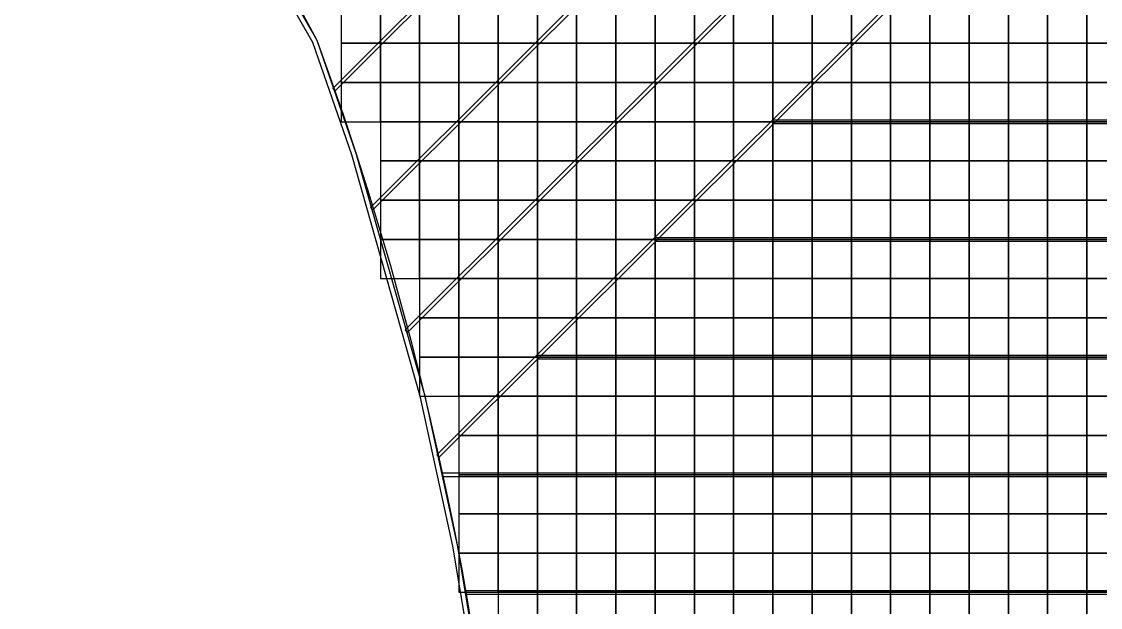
# Model space of a CAD drawing. Extents: x -31693 to 409283, y -98233 to 151957.
# Drawn here: x 124975 to 138717, y 73523 to 80993 of the extents above; entities that cross this region are included whole.
import ezdxf

# ---------------------------------------------------------------- set-up
doc = ezdxf.new("R2010")
doc.units = 0
doc.header["$LTSCALE"] = 1000
doc.header["$MEASUREMENT"] = 0
for name, color, linetype in [('500浮箱', 162, 'Continuous'), ('A-G-VISIBLE', 9, 'Continuous'), ('主龙骨', 4, 'Continuous'), ('边梁（14a槽钢', 3, 'Continuous')]:
    doc.layers.add(name, color=color, linetype=linetype)

# ---------------------------------------------------------------- blocks, each defined once
blk = doc.blocks.new('dasd')
at = {"layer": 'A-G-VISIBLE', "linetype": 'Continuous'}
for centre, radius, start, end in [((-132803.304, 42112.783), 43.061, 27.6831, 69.1971), ((-132804.182, 42118.48), 41.551, 336.2604, 20.1419)]:
    blk.add_arc(centre, radius, start, end, dxfattribs=at)

msp = doc.modelspace()

# ---------------------------------------------------------------- linework, layer by layer
at = {"layer": '500浮箱', "elevation": 2850}
for points in [[(129045, 80716), (129545, 80716), (129545, 81216), (129045, 81216)], [(129545, 80716), (130045, 80716), (130045, 81216), (129545, 81216)], [(130045, 80716), (130545, 80716), (130545, 81216), (130045, 81216)], [(130545, 80716), (131045, 80716), (131045, 81216), (130545, 81216)], [(131045, 80716), (131545, 80716), (131545, 81216), (131045, 81216)], [(131545, 80716), (132045, 80716), (132045, 81216), (131545, 81216)], [(132045, 80716), (132545, 80716), (132545, 81216), (132045, 81216)], [(132545, 80716), (133045, 80716), (133045, 81216), (132545, 81216)], [(133045, 80716), (133545, 80716), (133545, 81216), (133045, 81216)], [(133545, 80716), (134045, 80716), (134045, 81216), (133545, 81216)], [(134045, 80716), (134545, 80716), (134545, 81216), (134045, 81216)], [(134545, 80716), (135045, 80716), (135045, 81216), (134545, 81216)], [(135045, 80716), (135545, 80716), (135545, 81216), (135045, 81216)], [(135545, 80716), (136045, 80716), (136045, 81216), (135545, 81216)], [(136045, 80716), (136545, 80716), (136545, 81216), (136045, 81216)], [(136545, 80716), (137045, 80716), (137045, 81216), (136545, 81216)], [(137045, 80716), (137545, 80716), (137545, 81216), (137045, 81216)], [(137545, 80716), (138045, 80716), (138045, 81216), (137545, 81216)], [(138045, 80716), (138545, 80716), (138545, 81216), (138045, 81216)], [(138545, 80716), (139045, 80716), (139045, 81216), (138545, 81216)], [(129045, 80216), (129545, 80216), (129545, 80716), (129045, 80716)], [(129545, 80216), (130045, 80216), (130045, 80716), (129545, 80716)], [(130045, 80216), (130545, 80216), (130545, 80716), (130045, 80716)], [(130545, 80216), (131045, 80216), (131045, 80716), (130545, 80716)], [(131045, 80216), (131545, 80216), (131545, 80716), (131045, 80716)], [(131545, 80216), (132045, 80216), (132045, 80716), (131545, 80716)], [(132045, 80216), (132545, 80216), (132545, 80716), (132045, 80716)], [(132545, 80216), (133045, 80216), (133045, 80716), (132545, 80716)], [(133045, 80216), (133545, 80216), (133545, 80716), (133045, 80716)], [(133545, 80216), (134045, 80216), (134045, 80716), (133545, 80716)], [(134045, 80216), (134545, 80216), (134545, 80716), (134045, 80716)], [(134545, 80216), (135045, 80216), (135045, 80716), (134545, 80716)], [(135045, 80216), (135545, 80216), (135545, 80716), (135045, 80716)], [(135545, 80216), (136045, 80216), (136045, 80716), (135545, 80716)], [(136045, 80216), (136545, 80216), (136545, 80716), (136045, 80716)], [(136545, 80216), (137045, 80216), (137045, 80716), (136545, 80716)], [(137045, 80216), (137545, 80216), (137545, 80716), (137045, 80716)], [(137545, 80216), (138045, 80216), (138045, 80716), (137545, 80716)], [(138045, 80216), (138545, 80216), (138545, 80716), (138045, 80716)], [(138545, 80216), (139045, 80216), (139045, 80716), (138545, 80716)], [(129045, 79716), (129545, 79716), (129545, 80216), (129045, 80216)], [(129545, 79716), (130045, 79716), (130045, 80216), (129545, 80216)], [(130045, 79716), (130545, 79716), (130545, 80216), (130045, 80216)], [(130545, 79716), (131045, 79716), (131045, 80216), (130545, 80216)], [(131045, 79716), (131545, 79716), (131545, 80216), (131045, 80216)], [(131545, 79716), (132045, 79716), (132045, 80216), (131545, 80216)], [(132045, 79716), (132545, 79716), (132545, 80216), (132045, 80216)], [(132545, 79716), (133045, 79716), (133045, 80216), (132545, 80216)], [(133045, 79716), (133545, 79716), (133545, 80216), (133045, 80216)], [(133545, 79716), (134045, 79716), (134045, 80216), (133545, 80216)], [(134045, 79716), (134545, 79716), (134545, 80216), (134045, 80216)], [(134545, 79716), (135045, 79716), (135045, 80216), (134545, 80216)], [(135045, 79716), (135545, 79716), (135545, 80216), (135045, 80216)], [(135545, 79716), (136045, 79716), (136045, 80216), (135545, 80216)], [(136045, 79716), (136545, 79716), (136545, 80216), (136045, 80216)], [(136545, 79716), (137045, 79716), (137045, 80216), (136545, 80216)], [(137045, 79716), (137545, 79716), (137545, 80216), (137045, 80216)], [(137545, 79716), (138045, 79716), (138045, 80216), (137545, 80216)], [(138045, 79716), (138545, 79716), (138545, 80216), (138045, 80216)], [(138545, 79716), (139045, 79716), (139045, 80216), (138545, 80216)], [(129545, 79216), (130045, 79216), (130045, 79716), (129545, 79716)], [(130045, 79216), (130545, 79216), (130545, 79716), (130045, 79716)], [(130545, 79216), (131045, 79216), (131045, 79716), (130545, 79716)], [(131045, 79216), (131545, 79216), (131545, 79716), (131045, 79716)], [(131545, 79216), (132045, 79216), (132045, 79716), (131545, 79716)], [(132045, 79216), (132545, 79216), (132545, 79716), (132045, 79716)], [(132545, 79216), (133045, 79216), (133045, 79716), (132545, 79716)], [(133045, 79216), (133545, 79216), (133545, 79716), (133045, 79716)], [(133545, 79216), (134045, 79216), (134045, 79716), (133545, 79716)], [(134045, 79216), (134545, 79216), (134545, 79716), (134045, 79716)], [(134545, 79216), (135045, 79216), (135045, 79716), (134545, 79716)], [(135045, 79216), (135545, 79216), (135545, 79716), (135045, 79716)], [(135545, 79216), (136045, 79216), (136045, 79716), (135545, 79716)], [(136045, 79216), (136545, 79216), (136545, 79716), (136045, 79716)], [(136545, 79216), (137045, 79216), (137045, 79716), (136545, 79716)], [(137045, 79216), (137545, 79216), (137545, 79716), (137045, 79716)], [(137545, 79216), (138045, 79216), (138045, 79716), (137545, 79716)], [(138045, 79216), (138545, 79216), (138545, 79716), (138045, 79716)], [(138545, 79216), (139045, 79216), (139045, 79716), (138545, 79716)], [(129545, 78716), (130045, 78716), (130045, 79216), (129545, 79216)], [(130045, 78716), (130545, 78716), (130545, 79216), (130045, 79216)], [(130545, 78716), (131045, 78716), (131045, 79216), (130545, 79216)], [(131045, 78716), (131545, 78716), (131545, 79216), (131045, 79216)], [(131545, 78716), (132045, 78716), (132045, 79216), (131545, 79216)], [(132045, 78716), (132545, 78716), (132545, 79216), (132045, 79216)], [(132545, 78716), (133045, 78716), (133045, 79216), (132545, 79216)], [(133045, 78716), (133545, 78716), (133545, 79216), (133045, 79216)], [(133545, 78716), (134045, 78716), (134045, 79216), (133545, 79216)], [(134045, 78716), (134545, 78716), (134545, 79216), (134045, 79216)], [(134545, 78716), (135045, 78716), (135045, 79216), (134545, 79216)], [(135045, 78716), (135545, 78716), (135545, 79216), (135045, 79216)], [(135545, 78716), (136045, 78716), (136045, 79216), (135545, 79216)], [(136045, 78716), (136545, 78716), (136545, 79216), (136045, 79216)], [(136545, 78716), (137045, 78716), (137045, 79216), (136545, 79216)], [(137045, 78716), (137545, 78716), (137545, 79216), (137045, 79216)], [(137545, 78716), (138045, 78716), (138045, 79216), (137545, 79216)], [(138045, 78716), (138545, 78716), (138545, 79216), (138045, 79216)], [(138545, 78716), (139045, 78716), (139045, 79216), (138545, 79216)], [(129545, 78216), (130045, 78216), (130045, 78716), (129545, 78716)], [(130045, 78216), (130545, 78216), (130545, 78716), (130045, 78716)], [(130545, 78216), (131045, 78216), (131045, 78716), (130545, 78716)], [(131045, 78216), (131545, 78216), (131545, 78716), (131045, 78716)], [(131545, 78216), (132045, 78216), (132045, 78716), (131545, 78716)], [(132045, 78216), (132545, 78216), (132545, 78716), (132045, 78716)], [(132545, 78216), (133045, 78216), (133045, 78716), (132545, 78716)], [(133045, 78216), (133545, 78216), (133545, 78716), (133045, 78716)], [(133545, 78216), (134045, 78216), (134045, 78716), (133545, 78716)], [(134045, 78216), (134545, 78216), (134545, 78716), (134045, 78716)], [(134545, 78216), (135045, 78216), (135045, 78716), (134545, 78716)], [(135045, 78216), (135545, 78216), (135545, 78716), (135045, 78716)], [(135545, 78216), (136045, 78216), (136045, 78716), (135545, 78716)], [(136045, 78216), (136545, 78216), (136545, 78716), (136045, 78716)], [(136545, 78216), (137045, 78216), (137045, 78716), (136545, 78716)], [(137045, 78216), (137545, 78216), (137545, 78716), (137045, 78716)], [(137545, 78216), (138045, 78216), (138045, 78716), (137545, 78716)], [(138045, 78216), (138545, 78216), (138545, 78716), (138045, 78716)], [(138545, 78216), (139045, 78216), (139045, 78716), (138545, 78716)], [(129545, 77716), (130045, 77716), (130045, 78216), (129545, 78216)], [(130045, 77716), (130545, 77716), (130545, 78216), (130045, 78216)], [(130545, 77716), (131045, 77716), (131045, 78216), (130545, 78216)], [(131045, 77716), (131545, 77716), (131545, 78216), (131045, 78216)], [(131545, 77716), (132045, 77716), (132045, 78216), (131545, 78216)], [(132045, 77716), (132545, 77716), (132545, 78216), (132045, 78216)], [(132545, 77716), (133045, 77716), (133045, 78216), (132545, 78216)], [(133045, 77716), (133545, 77716), (133545, 78216), (133045, 78216)], [(133545, 77716), (134045, 77716), (134045, 78216), (133545, 78216)], [(134045, 77716), (134545, 77716), (134545, 78216), (134045, 78216)], [(134545, 77716), (135045, 77716), (135045, 78216), (134545, 78216)], [(135045, 77716), (135545, 77716), (135545, 78216), (135045, 78216)], [(135545, 77716), (136045, 77716), (136045, 78216), (135545, 78216)], [(136045, 77716), (136545, 77716), (136545, 78216), (136045, 78216)], [(136545, 77716), (137045, 77716), (137045, 78216), (136545, 78216)], [(137045, 77716), (137545, 77716), (137545, 78216), (137045, 78216)], [(137545, 77716), (138045, 77716), (138045, 78216), (137545, 78216)], [(138045, 77716), (138545, 77716), (138545, 78216), (138045, 78216)], [(138545, 77716), (139045, 77716), (139045, 78216), (138545, 78216)], [(130045, 77216), (130545, 77216), (130545, 77716), (130045, 77716)], [(130545, 77216), (131045, 77216), (131045, 77716), (130545, 77716)], [(131045, 77216), (131545, 77216), (131545, 77716), (131045, 77716)], [(131545, 77216), (132045, 77216), (132045, 77716), (131545, 77716)], [(132045, 77216), (132545, 77216), (132545, 77716), (132045, 77716)], [(132545, 77216), (133045, 77216), (133045, 77716), (132545, 77716)], [(133045, 77216), (133545, 77216), (133545, 77716), (133045, 77716)], [(133545, 77216), (134045, 77216), (134045, 77716), (133545, 77716)], [(134045, 77216), (134545, 77216), (134545, 77716), (134045, 77716)], [(134545, 77216), (135045, 77216), (135045, 77716), (134545, 77716)], [(135045, 77216), (135545, 77216), (135545, 77716), (135045, 77716)], [(135545, 77216), (136045, 77216), (136045, 77716), (135545, 77716)], [(136045, 77216), (136545, 77216), (136545, 77716), (136045, 77716)], [(136545, 77216), (137045, 77216), (137045, 77716), (136545, 77716)], [(137045, 77216), (137545, 77216), (137545, 77716), (137045, 77716)], [(137545, 77216), (138045, 77216), (138045, 77716), (137545, 77716)], [(138045, 77216), (138545, 77216), (138545, 77716), (138045, 77716)], [(138545, 77216), (139045, 77216), (139045, 77716), (138545, 77716)], [(130045, 76716), (130545, 76716), (130545, 77216), (130045, 77216)], [(130545, 76716), (131045, 76716), (131045, 77216), (130545, 77216)], [(131045, 76716), (131545, 76716), (131545, 77216), (131045, 77216)], [(131545, 76716), (132045, 76716), (132045, 77216), (131545, 77216)], [(132045, 76716), (132545, 76716), (132545, 77216), (132045, 77216)], [(132545, 76716), (133045, 76716), (133045, 77216), (132545, 77216)], [(133045, 76716), (133545, 76716), (133545, 77216), (133045, 77216)], [(133545, 76716), (134045, 76716), (134045, 77216), (133545, 77216)], [(134045, 76716), (134545, 76716), (134545, 77216), (134045, 77216)], [(134545, 76716), (135045, 76716), (135045, 77216), (134545, 77216)], [(135045, 76716), (135545, 76716), (135545, 77216), (135045, 77216)], [(135545, 76716), (136045, 76716), (136045, 77216), (135545, 77216)], [(136045, 76716), (136545, 76716), (136545, 77216), (136045, 77216)], [(136545, 76716), (137045, 76716), (137045, 77216), (136545, 77216)], [(137045, 76716), (137545, 76716), (137545, 77216), (137045, 77216)], [(137545, 76716), (138045, 76716), (138045, 77216), (137545, 77216)], [(138045, 76716), (138545, 76716), (138545, 77216), (138045, 77216)], [(138545, 76716), (139045, 76716), (139045, 77216), (138545, 77216)], [(130045, 76216), (130545, 76216), (130545, 76716), (130045, 76716)], [(130545, 76216), (131045, 76216), (131045, 76716), (130545, 76716)], [(131045, 76216), (131545, 76216), (131545, 76716), (131045, 76716)], [(131545, 76216), (132045, 76216), (132045, 76716), (131545, 76716)], [(132045, 76216), (132545, 76216), (132545, 76716), (132045, 76716)], [(132545, 76216), (133045, 76216), (133045, 76716), (132545, 76716)], [(133045, 76216), (133545, 76216), (133545, 76716), (133045, 76716)], [(133545, 76216), (134045, 76216), (134045, 76716), (133545, 76716)], [(134045, 76216), (134545, 76216), (134545, 76716), (134045, 76716)], [(134545, 76216), (135045, 76216), (135045, 76716), (134545, 76716)], [(135045, 76216), (135545, 76216), (135545, 76716), (135045, 76716)], [(135545, 76216), (136045, 76216), (136045, 76716), (135545, 76716)], [(136045, 76216), (136545, 76216), (136545, 76716), (136045, 76716)], [(136545, 76216), (137045, 76216), (137045, 76716), (136545, 76716)], [(137045, 76216), (137545, 76216), (137545, 76716), (137045, 76716)], [(137545, 76216), (138045, 76216), (138045, 76716), (137545, 76716)], [(138045, 76216), (138545, 76216), (138545, 76716), (138045, 76716)], [(138545, 76216), (139045, 76216), (139045, 76716), (138545, 76716)], [(130545, 75716), (131045, 75716), (131045, 76216), (130545, 76216)], [(131045, 75716), (131545, 75716), (131545, 76216), (131045, 76216)], [(131545, 75716), (132045, 75716), (132045, 76216), (131545, 76216)], [(132045, 75716), (132545, 75716), (132545, 76216), (132045, 76216)], [(132545, 75716), (133045, 75716), (133045, 76216), (132545, 76216)], [(133045, 75716), (133545, 75716), (133545, 76216), (133045, 76216)], [(133545, 75716), (134045, 75716), (134045, 76216), (133545, 76216)], [(134045, 75716), (134545, 75716), (134545, 76216), (134045, 76216)], [(134545, 75716), (135045, 75716), (135045, 76216), (134545, 76216)], [(135045, 75716), (135545, 75716), (135545, 76216), (135045, 76216)], [(135545, 75716), (136045, 75716), (136045, 76216), (135545, 76216)], [(136045, 75716), (136545, 75716), (136545, 76216), (136045, 76216)], [(136545, 75716), (137045, 75716), (137045, 76216), (136545, 76216)], [(137045, 75716), (137545, 75716), (137545, 76216), (137045, 76216)], [(137545, 75716), (138045, 75716), (138045, 76216), (137545, 76216)], [(138045, 75716), (138545, 75716), (138545, 76216), (138045, 76216)], [(138545, 75716), (139045, 75716), (139045, 76216), (138545, 76216)], [(130545, 75216), (131045, 75216), (131045, 75716), (130545, 75716)], [(131045, 75216), (131545, 75216), (131545, 75716), (131045, 75716)], [(131545, 75216), (132045, 75216), (132045, 75716), (131545, 75716)], [(132045, 75216), (132545, 75216), (132545, 75716), (132045, 75716)], [(132545, 75216), (133045, 75216), (133045, 75716), (132545, 75716)], [(133045, 75216), (133545, 75216), (133545, 75716), (133045, 75716)], [(133545, 75216), (134045, 75216), (134045, 75716), (133545, 75716)], [(134045, 75216), (134545, 75216), (134545, 75716), (134045, 75716)], [(134545, 75216), (135045, 75216), (135045, 75716), (134545, 75716)], [(135045, 75216), (135545, 75216), (135545, 75716), (135045, 75716)], [(135545, 75216), (136045, 75216), (136045, 75716), (135545, 75716)], [(136045, 75216), (136545, 75216), (136545, 75716), (136045, 75716)], [(136545, 75216), (137045, 75216), (137045, 75716), (136545, 75716)], [(137045, 75216), (137545, 75216), (137545, 75716), (137045, 75716)], [(137545, 75216), (138045, 75216), (138045, 75716), (137545, 75716)], [(138045, 75216), (138545, 75216), (138545, 75716), (138045, 75716)], [(138545, 75216), (139045, 75216), (139045, 75716), (138545, 75716)], [(130545, 74716), (131045, 74716), (131045, 75216), (130545, 75216)], [(131045, 74716), (131545, 74716), (131545, 75216), (131045, 75216)], [(131545, 74716), (132045, 74716), (132045, 75216), (131545, 75216)], [(132045, 74716), (132545, 74716), (132545, 75216), (132045, 75216)], [(132545, 74716), (133045, 74716), (133045, 75216), (132545, 75216)], [(133045, 74716), (133545, 74716), (133545, 75216), (133045, 75216)], [(133545, 74716), (134045, 74716), (134045, 75216), (133545, 75216)], [(134045, 74716), (134545, 74716), (134545, 75216), (134045, 75216)], [(134545, 74716), (135045, 74716), (135045, 75216), (134545, 75216)], [(135045, 74716), (135545, 74716), (135545, 75216), (135045, 75216)], [(135545, 74716), (136045, 74716), (136045, 75216), (135545, 75216)], [(136045, 74716), (136545, 74716), (136545, 75216), (136045, 75216)], [(136545, 74716), (137045, 74716), (137045, 75216), (136545, 75216)], [(137045, 74716), (137545, 74716), (137545, 75216), (137045, 75216)], [(137545, 74716), (138045, 74716), (138045, 75216), (137545, 75216)], [(138045, 74716), (138545, 74716), (138545, 75216), (138045, 75216)], [(138545, 74716), (139045, 74716), (139045, 75216), (138545, 75216)], [(130545, 74216), (131045, 74216), (131045, 74716), (130545, 74716)], [(131045, 74216), (131545, 74216), (131545, 74716), (131045, 74716)], [(131545, 74216), (132045, 74216), (132045, 74716), (131545, 74716)], [(132045, 74216), (132545, 74216), (132545, 74716), (132045, 74716)], [(132545, 74216), (133045, 74216), (133045, 74716), (132545, 74716)], [(133045, 74216), (133545, 74216), (133545, 74716), (133045, 74716)], [(133545, 74216), (134045, 74216), (134045, 74716), (133545, 74716)], [(134045, 74216), (134545, 74216), (134545, 74716), (134045, 74716)], [(134545, 74216), (135045, 74216), (135045, 74716), (134545, 74716)], [(135045, 74216), (135545, 74216), (135545, 74716), (135045, 74716)], [(135545, 74216), (136045, 74216), (136045, 74716), (135545, 74716)], [(136045, 74216), (136545, 74216), (136545, 74716), (136045, 74716)], [(136545, 74216), (137045, 74216), (137045, 74716), (136545, 74716)], [(137045, 74216), (137545, 74216), (137545, 74716), (137045, 74716)], [(137545, 74216), (138045, 74216), (138045, 74716), (137545, 74716)], [(138045, 74216), (138545, 74216), (138545, 74716), (138045, 74716)], [(138545, 74216), (139045, 74216), (139045, 74716), (138545, 74716)], [(130545, 73716), (131045, 73716), (131045, 74216), (130545, 74216)], [(131045, 73716), (131545, 73716), (131545, 74216), (131045, 74216)], [(131545, 73716), (132045, 73716), (132045, 74216), (131545, 74216)], [(132045, 73716), (132545, 73716), (132545, 74216), (132045, 74216)], [(132545, 73716), (133045, 73716), (133045, 74216), (132545, 74216)], [(133045, 73716), (133545, 73716), (133545, 74216), (133045, 74216)], [(133545, 73716), (134045, 73716), (134045, 74216), (133545, 74216)], [(134045, 73716), (134545, 73716), (134545, 74216), (134045, 74216)], [(134545, 73716), (135045, 73716), (135045, 74216), (134545, 74216)], [(135045, 73716), (135545, 73716), (135545, 74216), (135045, 74216)], [(135545, 73716), (136045, 73716), (136045, 74216), (135545, 74216)], [(136045, 73716), (136545, 73716), (136545, 74216), (136045, 74216)], [(136545, 73716), (137045, 73716), (137045, 74216), (136545, 74216)], [(137045, 73716), (137545, 73716), (137545, 74216), (137045, 74216)], [(137545, 73716), (138045, 73716), (138045, 74216), (137545, 74216)], [(138045, 73716), (138545, 73716), (138545, 74216), (138045, 74216)], [(138545, 73716), (139045, 73716), (139045, 74216), (138545, 74216)], [(131045, 73216), (131545, 73216), (131545, 73716), (131045, 73716)], [(131545, 73216), (132045, 73216), (132045, 73716), (131545, 73716)], [(132045, 73216), (132545, 73216), (132545, 73716), (132045, 73716)], [(132545, 73216), (133045, 73216), (133045, 73716), (132545, 73716)], [(133045, 73216), (133545, 73216), (133545, 73716), (133045, 73716)], [(133545, 73216), (134045, 73216), (134045, 73716), (133545, 73716)], [(134045, 73216), (134545, 73216), (134545, 73716), (134045, 73716)], [(134545, 73216), (135045, 73216), (135045, 73716), (134545, 73716)], [(135045, 73216), (135545, 73216), (135545, 73716), (135045, 73716)], [(135545, 73216), (136045, 73216), (136045, 73716), (135545, 73716)], [(136045, 73216), (136545, 73216), (136545, 73716), (136045, 73716)], [(136545, 73216), (137045, 73216), (137045, 73716), (136545, 73716)], [(137045, 73216), (137545, 73216), (137545, 73716), (137045, 73716)], [(137545, 73216), (138045, 73216), (138045, 73716), (137545, 73716)], [(138045, 73216), (138545, 73216), (138545, 73716), (138045, 73716)], [(138545, 73216), (139045, 73216), (139045, 73716), (138545, 73716)]]:
    msp.add_lwpolyline(points, close=True, dxfattribs=at)
at = {"layer": '主龙骨', "elevation": 2850}
for points in [[(137821, 89013), (128941, 80139), (128971, 80108), (137845, 88976)], [(138596, 87787), (129421, 78623), (129451, 78593), (138619, 87750)], [(139370, 86561), (129863, 77062), (129894, 77032), (139393, 86524)], [(140073, 85265), (130264, 75469), (130295, 75439), (140094, 85224)], [(142142, 79737), (134545, 79737), (134545, 79694), (142155, 79694)], [(142543, 78237), (133045, 78237), (133045, 78194), (142554, 78194)], [(142886, 76737), (131545, 76737), (131545, 76694), (142895, 76694)], [(143173, 75237), (130331, 75237), (130331, 75194), (143180, 75194)], [(143403, 73737), (130627, 73737), (130627, 73694), (143409, 73694)]]:
    msp.add_lwpolyline(points, dxfattribs=at)
at = {"layer": '边梁（14a槽钢', "elevation": 2850}
for points in [[(130897, 61265), (131111, 63418), (131221, 66237), (131128, 69233), (130816, 72229), (130470, 74306), (130058, 76202), (129181, 79295), (128685, 80727), (127123, 83458), (125209, 86279), (121784, 90364), (119067, 92984), (116082, 95391), (112915, 97510), (108611, 99799), (104859, 101358), (99225, 103423), (92914, 105329), (88216, 106483), (81537, 107748), (76749, 108392), (70985, 108882)], [(130955, 61258), (131169, 63414), (131279, 66237), (131186, 69237), (130874, 72237), (130527, 74317), (130114, 76216), (129237, 79312), (128738, 80751), (127172, 83489), (125255, 86314), (121826, 90404), (119105, 93028), (116116, 95438), (112945, 97560), (108636, 99851), (104880, 101412), (99244, 103478), (92930, 105385), (88229, 106540), (81546, 107805), (76755, 108450), (70988, 108940)]]:
    msp.add_lwpolyline(points, dxfattribs=at)

# ---------------------------------------------------------------- block references
at = {"xscale": 1000, "yscale": 1000, "zscale": 1000}
msp.add_blockref('dasd', (132893911, -42052037, 2850), dxfattribs=at)

doc.saveas('drawing.dxf')
